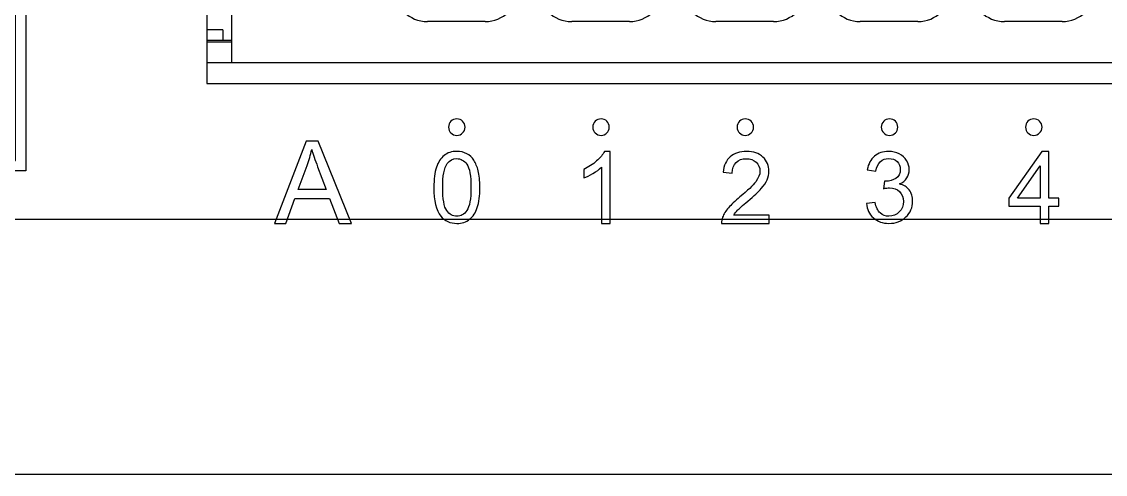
# Model space of a CAD drawing. Header units: millimetres. Extents: x 4086 to 8318, y 123 to 1549.
# Drawn here: x 6908.94 to 6935.23, y 1054.42 to 1065.42 of the extents above; entities that cross this region are included whole.
import ezdxf

# ---------------------------------------------------------------- set-up
doc = ezdxf.new("R2010")
doc.units = ezdxf.units.MM
doc.layers.add('20_ALL_FEATURES', color=7, linetype='Continuous')
doc.layers.add('layer 3', color=7, linetype='Continuous')

msp = doc.modelspace()

# ---------------------------------------------------------------- linework, layer by layer
at = {"layer": '20_ALL_FEATURES', "color": 7, "linetype": 'Continuous'}
for p, q in [((6913.433, 1075.925), (6913.433, 1063.925)), ((6914.033, 1064.425), (6914.033, 1075.225)), ((6920.183, 1065.425), (6918.783, 1065.425)), ((6923.683, 1065.425), (6922.283, 1065.425)), ((6927.183, 1065.425), (6925.783, 1065.425)), ((6930.683, 1065.425), (6929.283, 1065.425)), ((6934.183, 1065.425), (6932.783, 1065.425)), ((6913.821, 1065.225), (6913.433, 1065.225)), ((6913.821, 1065.225), (6913.821, 1064.975)), ((6913.433, 1064.975), (6914.033, 1064.975)), ((6914.033, 1064.925), (6913.433, 1064.925)), ((6957.033, 1064.425), (6913.433, 1064.425)), ((6913.433, 1063.925), (6957.033, 1063.925)), ((6846.023, 1060.625), (7173.323, 1060.625)), ((7173.273, 1054.425), (6846.073, 1054.425))]:
    msp.add_line(p, q, dxfattribs=at)
for centre, start, end in [((6918.783, 1066.225), 180, 270), ((6920.183, 1066.225), 270, 0), ((6922.283, 1066.225), 180, 270), ((6923.683, 1066.225), 270, 0), ((6925.783, 1066.225), 180, 270), ((6927.183, 1066.225), 270, 0), ((6929.283, 1066.225), 180, 270), ((6930.683, 1066.225), 270, 0), ((6932.783, 1066.225), 180, 270), ((6934.183, 1066.225), 270, 0)]:
    msp.add_arc(centre, 0.8, start, end, dxfattribs=at)
at = {"layer": 'layer 3'}
for points, knots in [([(6900.753, 1061.797), (6915.37, 1061.797), (6900.911, 1061.797), (6909.037, 1061.797), (6909.037, 1061.797), (6909.037, 1107.695), (6909.037, 1159.388), (6909.037, 1168.017), (6909.037, 1168.017), (6909.037, 1168.017), (6900.753, 1168.017), (6900.753, 1168.017), (6900.753, 1168.017), (6900.684, 1168.017), (6900.628, 1167.961), (6900.628, 1167.892), (6900.628, 1167.892), (6900.628, 1167.823), (6900.684, 1167.767), (6900.753, 1167.767), (6900.753, 1167.767), (6900.753, 1167.767), (6908.787, 1167.767), (6908.787, 1167.767), (6908.787, 1167.767), (6908.787, 1150.832), (6908.787, 1087.002), (6908.787, 1062.047), (6908.787, 1062.047), (6897.378, 1062.047), (6912.919, 1062.047), (6900.753, 1062.047), (6900.753, 1062.047), (6900.684, 1062.047), (6900.628, 1061.991), (6900.628, 1061.922), (6900.628, 1061.922), (6900.628, 1061.853), (6900.684, 1061.797), (6900.753, 1061.797)], [0, 0, 0, 0, 0.090909, 0.090909, 0.090909, 0.090909, 0.181818, 0.181818, 0.181818, 0.181818, 0.272727, 0.272727, 0.272727, 0.272727, 0.363636, 0.363636, 0.363636, 0.363636, 0.454545, 0.454545, 0.454545, 0.454545, 0.545455, 0.545455, 0.545455, 0.545455, 0.636364, 0.636364, 0.636364, 0.636364, 0.727273, 0.727273, 0.727273, 0.727273, 0.818182, 0.818182, 0.818182, 0.818182, 1, 1, 1, 1]), ([(6919.496, 1063.061), (6919.606, 1063.061), (6919.696, 1062.972), (6919.696, 1062.861), (6919.696, 1062.861), (6919.696, 1062.751), (6919.606, 1062.661), (6919.496, 1062.661), (6919.496, 1062.661), (6919.385, 1062.661), (6919.296, 1062.751), (6919.296, 1062.861), (6919.296, 1062.861), (6919.296, 1062.972), (6919.385, 1063.061), (6919.496, 1063.061)], [0, 0, 0, 0, 0.2, 0.2, 0.2, 0.2, 0.4, 0.4, 0.4, 0.4, 0.6, 0.6, 0.6, 0.6, 1, 1, 1, 1]), ([(6922.996, 1063.061), (6923.106, 1063.061), (6923.196, 1062.972), (6923.196, 1062.861), (6923.196, 1062.861), (6923.196, 1062.751), (6923.106, 1062.661), (6922.996, 1062.661), (6922.996, 1062.661), (6922.885, 1062.661), (6922.796, 1062.751), (6922.796, 1062.861), (6922.796, 1062.861), (6922.796, 1062.972), (6922.885, 1063.061), (6922.996, 1063.061)], [0, 0, 0, 0, 0.2, 0.2, 0.2, 0.2, 0.4, 0.4, 0.4, 0.4, 0.6, 0.6, 0.6, 0.6, 1, 1, 1, 1]), ([(6926.496, 1063.061), (6926.606, 1063.061), (6926.696, 1062.972), (6926.696, 1062.861), (6926.696, 1062.861), (6926.696, 1062.751), (6926.606, 1062.661), (6926.496, 1062.661), (6926.496, 1062.661), (6926.385, 1062.661), (6926.296, 1062.751), (6926.296, 1062.861), (6926.296, 1062.861), (6926.296, 1062.972), (6926.385, 1063.061), (6926.496, 1063.061)], [0, 0, 0, 0, 0.2, 0.2, 0.2, 0.2, 0.4, 0.4, 0.4, 0.4, 0.6, 0.6, 0.6, 0.6, 1, 1, 1, 1]), ([(6929.996, 1063.061), (6930.106, 1063.061), (6930.196, 1062.972), (6930.196, 1062.861), (6930.196, 1062.861), (6930.196, 1062.751), (6930.106, 1062.661), (6929.996, 1062.661), (6929.996, 1062.661), (6929.885, 1062.661), (6929.796, 1062.751), (6929.796, 1062.861), (6929.796, 1062.861), (6929.796, 1062.972), (6929.885, 1063.061), (6929.996, 1063.061)], [0, 0, 0, 0, 0.2, 0.2, 0.2, 0.2, 0.4, 0.4, 0.4, 0.4, 0.6, 0.6, 0.6, 0.6, 1, 1, 1, 1]), ([(6933.496, 1063.061), (6933.606, 1063.061), (6933.696, 1062.972), (6933.696, 1062.861), (6933.696, 1062.861), (6933.696, 1062.751), (6933.606, 1062.661), (6933.496, 1062.661), (6933.496, 1062.661), (6933.385, 1062.661), (6933.296, 1062.751), (6933.296, 1062.861), (6933.296, 1062.861), (6933.296, 1062.972), (6933.385, 1063.061), (6933.496, 1063.061)], [0, 0, 0, 0, 0.2, 0.2, 0.2, 0.2, 0.4, 0.4, 0.4, 0.4, 0.6, 0.6, 0.6, 0.6, 1, 1, 1, 1]), ([(6915.07, 1060.522), (6915.07, 1060.522), (6915.837, 1062.522), (6915.837, 1062.522), (6915.837, 1062.522), (6915.837, 1062.522), (6916.128, 1062.522), (6916.128, 1062.522), (6916.128, 1062.522), (6916.128, 1062.522), (6916.942, 1060.522), (6916.942, 1060.522), (6916.942, 1060.522), (6916.942, 1060.522), (6916.641, 1060.522), (6916.641, 1060.522), (6916.641, 1060.522), (6916.641, 1060.522), (6916.409, 1061.128), (6916.409, 1061.128), (6916.409, 1061.128), (6916.409, 1061.128), (6915.567, 1061.128), (6915.567, 1061.128), (6915.567, 1061.128), (6915.567, 1061.128), (6915.35, 1060.522), (6915.35, 1060.522), (6915.35, 1060.522), (6915.35, 1060.522), (6915.07, 1060.522), (6915.07, 1060.522)], [0, 0, 0, 0, 0.111111, 0.111111, 0.111111, 0.111111, 0.222222, 0.222222, 0.222222, 0.222222, 0.333333, 0.333333, 0.333333, 0.333333, 0.444444, 0.444444, 0.444444, 0.444444, 0.555556, 0.555556, 0.555556, 0.555556, 0.666667, 0.666667, 0.666667, 0.666667, 0.777778, 0.777778, 0.777778, 0.777778, 1, 1, 1, 1]), ([(6915.645, 1061.343), (6915.645, 1061.343), (6916.327, 1061.343), (6916.327, 1061.343), (6916.327, 1061.343), (6916.327, 1061.343), (6916.118, 1061.898), (6916.118, 1061.898), (6916.118, 1061.898), (6916.055, 1062.066), (6916.008, 1062.205), (6915.975, 1062.315), (6915.975, 1062.315), (6915.947, 1062.185), (6915.91, 1062.057), (6915.864, 1061.93), (6915.864, 1061.93), (6915.864, 1061.93), (6915.645, 1061.343), (6915.645, 1061.343)], [0, 0, 0, 0, 0.166667, 0.166667, 0.166667, 0.166667, 0.333333, 0.333333, 0.333333, 0.333333, 0.5, 0.5, 0.5, 0.5, 0.666667, 0.666667, 0.666667, 0.666667, 1, 1, 1, 1]), ([(6918.938, 1061.396), (6918.938, 1061.599), (6918.959, 1061.762), (6919, 1061.886), (6919, 1061.886), (6919.042, 1062.01), (6919.104, 1062.106), (6919.186, 1062.172), (6919.186, 1062.172), (6919.268, 1062.239), (6919.371, 1062.272), (6919.496, 1062.272), (6919.496, 1062.272), (6919.587, 1062.272), (6919.668, 1062.254), (6919.738, 1062.216), (6919.738, 1062.216), (6919.807, 1062.179), (6919.865, 1062.126), (6919.909, 1062.056), (6919.909, 1062.056), (6919.954, 1061.987), (6919.989, 1061.902), (6920.015, 1061.802), (6920.015, 1061.802), (6920.041, 1061.701), (6920.054, 1061.566), (6920.054, 1061.396), (6920.054, 1061.396), (6920.054, 1061.195), (6920.033, 1061.033), (6919.992, 1060.909), (6919.992, 1060.909), (6919.951, 1060.785), (6919.889, 1060.69), (6919.807, 1060.622), (6919.807, 1060.622), (6919.725, 1060.555), (6919.621, 1060.522), (6919.496, 1060.522), (6919.496, 1060.522), (6919.331, 1060.522), (6919.201, 1060.581), (6919.107, 1060.698), (6919.107, 1060.698), (6918.994, 1060.842), (6918.938, 1061.075), (6918.938, 1061.396)], [0, 0, 0, 0, 0.076923, 0.076923, 0.076923, 0.076923, 0.153846, 0.153846, 0.153846, 0.153846, 0.230769, 0.230769, 0.230769, 0.230769, 0.307692, 0.307692, 0.307692, 0.307692, 0.384615, 0.384615, 0.384615, 0.384615, 0.461538, 0.461538, 0.461538, 0.461538, 0.538462, 0.538462, 0.538462, 0.538462, 0.615385, 0.615385, 0.615385, 0.615385, 0.692308, 0.692308, 0.692308, 0.692308, 0.769231, 0.769231, 0.769231, 0.769231, 0.846154, 0.846154, 0.846154, 0.846154, 1, 1, 1, 1]), ([(6923.217, 1060.522), (6923.217, 1060.522), (6923.003, 1060.522), (6923.003, 1060.522), (6923.003, 1060.522), (6923.003, 1060.522), (6923.003, 1061.886), (6923.003, 1061.886), (6923.003, 1061.886), (6922.951, 1061.836), (6922.884, 1061.787), (6922.8, 1061.738), (6922.8, 1061.738), (6922.716, 1061.689), (6922.641, 1061.652), (6922.574, 1061.628), (6922.574, 1061.628), (6922.574, 1061.628), (6922.574, 1061.835), (6922.574, 1061.835), (6922.574, 1061.835), (6922.694, 1061.891), (6922.799, 1061.959), (6922.889, 1062.039), (6922.889, 1062.039), (6922.978, 1062.119), (6923.042, 1062.196), (6923.079, 1062.272), (6923.079, 1062.272), (6923.079, 1062.272), (6923.217, 1062.272), (6923.217, 1062.272), (6923.217, 1062.272), (6923.217, 1062.272), (6923.217, 1060.522), (6923.217, 1060.522)], [0, 0, 0, 0, 0.1, 0.1, 0.1, 0.1, 0.2, 0.2, 0.2, 0.2, 0.3, 0.3, 0.3, 0.3, 0.4, 0.4, 0.4, 0.4, 0.5, 0.5, 0.5, 0.5, 0.6, 0.6, 0.6, 0.6, 0.7, 0.7, 0.7, 0.7, 0.8, 0.8, 0.8, 0.8, 1, 1, 1, 1]), ([(6927.073, 1060.726), (6927.073, 1060.726), (6927.073, 1060.522), (6927.073, 1060.522), (6927.073, 1060.522), (6927.073, 1060.522), (6925.919, 1060.522), (6925.919, 1060.522), (6925.919, 1060.522), (6925.917, 1060.573), (6925.926, 1060.623), (6925.944, 1060.671), (6925.944, 1060.671), (6925.974, 1060.749), (6926.021, 1060.826), (6926.087, 1060.902), (6926.087, 1060.902), (6926.152, 1060.978), (6926.245, 1061.066), (6926.366, 1061.165), (6926.366, 1061.165), (6926.555, 1061.321), (6926.683, 1061.444), (6926.75, 1061.534), (6926.75, 1061.534), (6926.817, 1061.625), (6926.851, 1061.711), (6926.851, 1061.792), (6926.851, 1061.792), (6926.851, 1061.877), (6926.821, 1061.949), (6926.76, 1062.007), (6926.76, 1062.007), (6926.699, 1062.065), (6926.619, 1062.094), (6926.522, 1062.094), (6926.522, 1062.094), (6926.418, 1062.094), (6926.336, 1062.063), (6926.273, 1062.002), (6926.273, 1062.002), (6926.211, 1061.94), (6926.18, 1061.855), (6926.179, 1061.746), (6926.179, 1061.746), (6926.179, 1061.746), (6925.96, 1061.768), (6925.96, 1061.768), (6925.96, 1061.768), (6925.975, 1061.932), (6926.032, 1062.057), (6926.13, 1062.143), (6926.13, 1062.143), (6926.229, 1062.229), (6926.361, 1062.272), (6926.527, 1062.272), (6926.527, 1062.272), (6926.694, 1062.272), (6926.826, 1062.226), (6926.924, 1062.133), (6926.924, 1062.133), (6927.021, 1062.04), (6927.07, 1061.925), (6927.07, 1061.788), (6927.07, 1061.788), (6927.07, 1061.718), (6927.056, 1061.649), (6927.027, 1061.582), (6927.027, 1061.582), (6926.999, 1061.514), (6926.951, 1061.443), (6926.885, 1061.369), (6926.885, 1061.369), (6926.819, 1061.294), (6926.709, 1061.192), (6926.555, 1061.062), (6926.555, 1061.062), (6926.427, 1060.954), (6926.344, 1060.881), (6926.308, 1060.842), (6926.308, 1060.842), (6926.271, 1060.804), (6926.241, 1060.765), (6926.217, 1060.726), (6926.217, 1060.726), (6926.217, 1060.726), (6927.073, 1060.726), (6927.073, 1060.726)], [0, 0, 0, 0, 0.043478, 0.043478, 0.043478, 0.043478, 0.086957, 0.086957, 0.086957, 0.086957, 0.130435, 0.130435, 0.130435, 0.130435, 0.173913, 0.173913, 0.173913, 0.173913, 0.217391, 0.217391, 0.217391, 0.217391, 0.26087, 0.26087, 0.26087, 0.26087, 0.304348, 0.304348, 0.304348, 0.304348, 0.347826, 0.347826, 0.347826, 0.347826, 0.391304, 0.391304, 0.391304, 0.391304, 0.434783, 0.434783, 0.434783, 0.434783, 0.478261, 0.478261, 0.478261, 0.478261, 0.521739, 0.521739, 0.521739, 0.521739, 0.565217, 0.565217, 0.565217, 0.565217, 0.608696, 0.608696, 0.608696, 0.608696, 0.652174, 0.652174, 0.652174, 0.652174, 0.695652, 0.695652, 0.695652, 0.695652, 0.73913, 0.73913, 0.73913, 0.73913, 0.782609, 0.782609, 0.782609, 0.782609, 0.826087, 0.826087, 0.826087, 0.826087, 0.869565, 0.869565, 0.869565, 0.869565, 0.913043, 0.913043, 0.913043, 0.913043, 1, 1, 1, 1]), ([(6929.434, 1061.006), (6929.434, 1061.006), (6929.645, 1061.034), (6929.645, 1061.034), (6929.645, 1061.034), (6929.669, 1060.914), (6929.71, 1060.828), (6929.768, 1060.776), (6929.768, 1060.776), (6929.826, 1060.723), (6929.897, 1060.697), (6929.981, 1060.697), (6929.981, 1060.697), (6930.081, 1060.697), (6930.165, 1060.731), (6930.233, 1060.8), (6930.233, 1060.8), (6930.301, 1060.868), (6930.334, 1060.953), (6930.334, 1061.055), (6930.334, 1061.055), (6930.334, 1061.151), (6930.303, 1061.231), (6930.239, 1061.294), (6930.239, 1061.294), (6930.176, 1061.357), (6930.096, 1061.388), (6929.998, 1061.388), (6929.998, 1061.388), (6929.959, 1061.388), (6929.909, 1061.38), (6929.85, 1061.365), (6929.85, 1061.365), (6929.85, 1061.365), (6929.873, 1061.549), (6929.873, 1061.549), (6929.873, 1061.549), (6929.887, 1061.547), (6929.899, 1061.546), (6929.907, 1061.546), (6929.907, 1061.546), (6929.997, 1061.546), (6930.078, 1061.57), (6930.15, 1061.617), (6930.15, 1061.617), (6930.222, 1061.663), (6930.258, 1061.735), (6930.258, 1061.832), (6930.258, 1061.832), (6930.258, 1061.909), (6930.232, 1061.973), (6930.179, 1062.024), (6930.179, 1062.024), (6930.127, 1062.074), (6930.06, 1062.1), (6929.977, 1062.1), (6929.977, 1062.1), (6929.895, 1062.1), (6929.827, 1062.074), (6929.772, 1062.022), (6929.772, 1062.022), (6929.717, 1061.97), (6929.682, 1061.892), (6929.667, 1061.788), (6929.667, 1061.788), (6929.667, 1061.788), (6929.456, 1061.827), (6929.456, 1061.827), (6929.456, 1061.827), (6929.482, 1061.968), (6929.54, 1062.078), (6929.631, 1062.155), (6929.631, 1062.155), (6929.722, 1062.233), (6929.836, 1062.272), (6929.972, 1062.272), (6929.972, 1062.272), (6930.065, 1062.272), (6930.151, 1062.252), (6930.23, 1062.212), (6930.23, 1062.212), (6930.309, 1062.172), (6930.369, 1062.117), (6930.411, 1062.048), (6930.411, 1062.048), (6930.453, 1061.979), (6930.473, 1061.905), (6930.473, 1061.827), (6930.473, 1061.827), (6930.473, 1061.754), (6930.453, 1061.687), (6930.414, 1061.626), (6930.414, 1061.626), (6930.374, 1061.565), (6930.315, 1061.517), (6930.237, 1061.481), (6930.237, 1061.481), (6930.338, 1061.458), (6930.417, 1061.409), (6930.473, 1061.335), (6930.473, 1061.335), (6930.529, 1061.262), (6930.557, 1061.17), (6930.557, 1061.059), (6930.557, 1061.059), (6930.557, 1060.909), (6930.502, 1060.782), (6930.394, 1060.678), (6930.394, 1060.678), (6930.284, 1060.574), (6930.146, 1060.522), (6929.979, 1060.522), (6929.979, 1060.522), (6929.829, 1060.522), (6929.704, 1060.567), (6929.605, 1060.657), (6929.605, 1060.657), (6929.505, 1060.747), (6929.448, 1060.863), (6929.434, 1061.006)], [0, 0, 0, 0, 0.032258, 0.032258, 0.032258, 0.032258, 0.064516, 0.064516, 0.064516, 0.064516, 0.096774, 0.096774, 0.096774, 0.096774, 0.129032, 0.129032, 0.129032, 0.129032, 0.16129, 0.16129, 0.16129, 0.16129, 0.193548, 0.193548, 0.193548, 0.193548, 0.225806, 0.225806, 0.225806, 0.225806, 0.258065, 0.258065, 0.258065, 0.258065, 0.290323, 0.290323, 0.290323, 0.290323, 0.322581, 0.322581, 0.322581, 0.322581, 0.354839, 0.354839, 0.354839, 0.354839, 0.387097, 0.387097, 0.387097, 0.387097, 0.419355, 0.419355, 0.419355, 0.419355, 0.451613, 0.451613, 0.451613, 0.451613, 0.483871, 0.483871, 0.483871, 0.483871, 0.516129, 0.516129, 0.516129, 0.516129, 0.548387, 0.548387, 0.548387, 0.548387, 0.580645, 0.580645, 0.580645, 0.580645, 0.612903, 0.612903, 0.612903, 0.612903, 0.645161, 0.645161, 0.645161, 0.645161, 0.677419, 0.677419, 0.677419, 0.677419, 0.709677, 0.709677, 0.709677, 0.709677, 0.741935, 0.741935, 0.741935, 0.741935, 0.774194, 0.774194, 0.774194, 0.774194, 0.806452, 0.806452, 0.806452, 0.806452, 0.83871, 0.83871, 0.83871, 0.83871, 0.870968, 0.870968, 0.870968, 0.870968, 0.903226, 0.903226, 0.903226, 0.903226, 0.935484, 0.935484, 0.935484, 0.935484, 1, 1, 1, 1]), ([(6933.65, 1060.522), (6933.65, 1060.522), (6933.65, 1060.94), (6933.65, 1060.94), (6933.65, 1060.94), (6933.65, 1060.94), (6932.89, 1060.94), (6932.89, 1060.94), (6932.89, 1060.94), (6932.89, 1060.94), (6932.89, 1061.138), (6932.89, 1061.138), (6932.89, 1061.138), (6932.89, 1061.138), (6933.689, 1062.272), (6933.689, 1062.272), (6933.689, 1062.272), (6933.689, 1062.272), (6933.865, 1062.272), (6933.865, 1062.272), (6933.865, 1062.272), (6933.865, 1062.272), (6933.865, 1061.138), (6933.865, 1061.138), (6933.865, 1061.138), (6933.865, 1061.138), (6934.102, 1061.138), (6934.102, 1061.138), (6934.102, 1061.138), (6934.102, 1061.138), (6934.102, 1060.94), (6934.102, 1060.94), (6934.102, 1060.94), (6934.102, 1060.94), (6933.865, 1060.94), (6933.865, 1060.94), (6933.865, 1060.94), (6933.865, 1060.94), (6933.865, 1060.522), (6933.865, 1060.522), (6933.865, 1060.522), (6933.865, 1060.522), (6933.65, 1060.522), (6933.65, 1060.522)], [0, 0, 0, 0, 0.083333, 0.083333, 0.083333, 0.083333, 0.166667, 0.166667, 0.166667, 0.166667, 0.25, 0.25, 0.25, 0.25, 0.333333, 0.333333, 0.333333, 0.333333, 0.416667, 0.416667, 0.416667, 0.416667, 0.5, 0.5, 0.5, 0.5, 0.583333, 0.583333, 0.583333, 0.583333, 0.666667, 0.666667, 0.666667, 0.666667, 0.75, 0.75, 0.75, 0.75, 0.833333, 0.833333, 0.833333, 0.833333, 1, 1, 1, 1]), ([(6919.153, 1061.396), (6919.153, 1061.114), (6919.186, 1060.926), (6919.252, 1060.833), (6919.252, 1060.833), (6919.318, 1060.741), (6919.399, 1060.694), (6919.496, 1060.694), (6919.496, 1060.694), (6919.592, 1060.694), (6919.674, 1060.741), (6919.739, 1060.834), (6919.739, 1060.834), (6919.805, 1060.927), (6919.838, 1061.114), (6919.838, 1061.396), (6919.838, 1061.396), (6919.838, 1061.678), (6919.805, 1061.865), (6919.739, 1061.958), (6919.739, 1061.958), (6919.674, 1062.051), (6919.592, 1062.097), (6919.493, 1062.097), (6919.493, 1062.097), (6919.397, 1062.097), (6919.319, 1062.056), (6919.262, 1061.974), (6919.262, 1061.974), (6919.189, 1061.87), (6919.153, 1061.677), (6919.153, 1061.396)], [0, 0, 0, 0, 0.111111, 0.111111, 0.111111, 0.111111, 0.222222, 0.222222, 0.222222, 0.222222, 0.333333, 0.333333, 0.333333, 0.333333, 0.444444, 0.444444, 0.444444, 0.444444, 0.555556, 0.555556, 0.555556, 0.555556, 0.666667, 0.666667, 0.666667, 0.666667, 0.777778, 0.777778, 0.777778, 0.777778, 1, 1, 1, 1]), ([(6933.65, 1061.138), (6933.65, 1061.138), (6933.65, 1061.925), (6933.65, 1061.925), (6933.65, 1061.925), (6933.65, 1061.925), (6933.101, 1061.138), (6933.101, 1061.138), (6933.101, 1061.138), (6933.101, 1061.138), (6933.65, 1061.138), (6933.65, 1061.138)], [0, 0, 0, 0, 0.25, 0.25, 0.25, 0.25, 0.5, 0.5, 0.5, 0.5, 1, 1, 1, 1])]:
    msp.add_open_spline(points, degree=3, knots=knots, dxfattribs=at)

doc.saveas('drawing.dxf')
